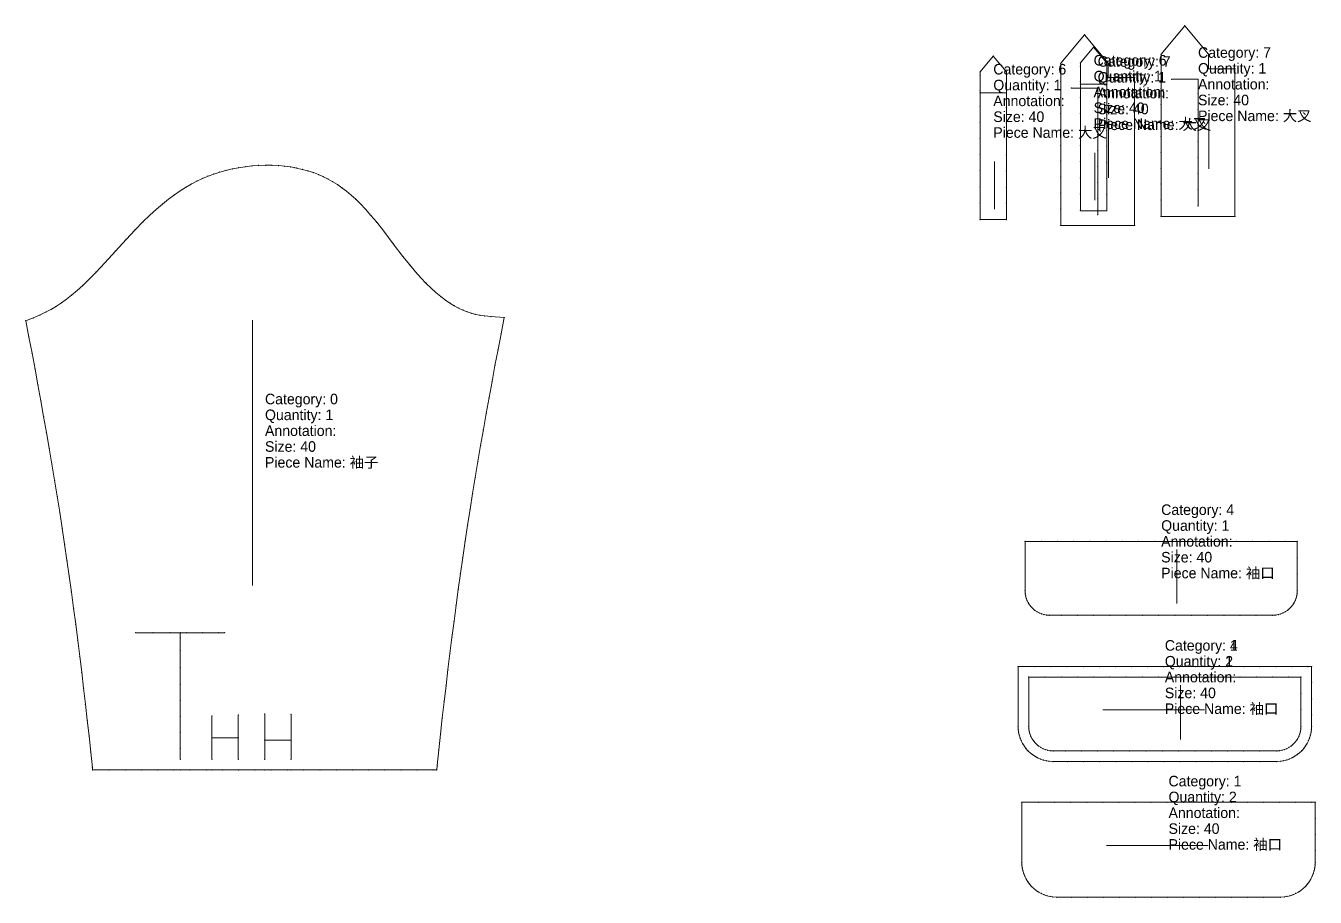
# Model space of a CAD drawing. Extents: x -2456 to 164, y -6201 to 32.
# Drawn here: x -2394 to -1173, y -6201 to -5376 of the extents above; entities that cross this region are included whole.
import ezdxf

# ---------------------------------------------------------------- set-up
doc = ezdxf.new("R2010")
doc.units = 0
for name, color, linetype, lineweight, true_color in [('1', 7, 'ByLayer', 5, 0xffffff), ('13', 7, 'ByLayer', 5, 0xffffff), ('2', 7, 'ByLayer', 5, 0xffffff), ('3', 7, 'ByLayer', 5, 0xffffff), ('4', 7, 'ByLayer', 5, 0xffffff), ('7', 7, 'ByLayer', 5, 0xffffff), ('8', 7, 'ByLayer', 5, 0xffffff)]:
    doc.layers.add(name, color=color, linetype=linetype, lineweight=lineweight, true_color=true_color)
doc.styles.add('textstyle21', font='')
doc.styles.add('textstyle22', font='')
doc.styles.add('textstyle23', font='')
doc.styles.add('textstyle24', font='')
doc.styles.add('textstyle25', font='')
doc.styles.add('textstyle26', font='')
doc.styles.add('textstyle27', font='')
doc.styles.add('textstyle28', font='')
doc.styles.add('textstyle29', font='')
doc.styles.add('textstyle30', font='')
doc.styles.add('textstyle82', font='')
doc.styles.add('textstyle83', font='')
doc.styles.add('textstyle84', font='')
doc.styles.add('textstyle85', font='')
doc.styles.add('textstyle86', font='')
doc.styles.add('textstyle87', font='')
doc.styles.add('textstyle88', font='')
doc.styles.add('textstyle89', font='')
doc.styles.add('textstyle90', font='')
doc.styles.add('textstyle91', font='')
doc.styles.add('textstyle92', font='')
doc.styles.add('textstyle93', font='')
doc.styles.add('textstyle94', font='')
doc.styles.add('textstyle95', font='')
doc.styles.add('textstyle96', font='')
doc.styles.get('textstyle21').set_extended_font_data('textstyle500')
doc.styles.get('textstyle22').set_extended_font_data('textstyle501')
doc.styles.get('textstyle23').set_extended_font_data('textstyle498')
doc.styles.get('textstyle24').set_extended_font_data('textstyle499')
doc.styles.get('textstyle25').set_extended_font_data('textstyle502')
doc.styles.get('textstyle26').set_extended_font_data('textstyle495')
doc.styles.get('textstyle27').set_extended_font_data('textstyle493')
doc.styles.get('textstyle28').set_extended_font_data('textstyle494')
doc.styles.get('textstyle29').set_extended_font_data('textstyle496')
doc.styles.get('textstyle30').set_extended_font_data('textstyle497')
doc.styles.get('textstyle82').set_extended_font_data('textstyle6')
doc.styles.get('textstyle83').set_extended_font_data('textstyle9')
doc.styles.get('textstyle84').set_extended_font_data('textstyle5')
doc.styles.get('textstyle85').set_extended_font_data('textstyle7')
doc.styles.get('textstyle86').set_extended_font_data('textstyle8')
doc.styles.get('textstyle87').set_extended_font_data('textstyle113')
doc.styles.get('textstyle88').set_extended_font_data('textstyle114')
doc.styles.get('textstyle89').set_extended_font_data('textstyle111')
doc.styles.get('textstyle90').set_extended_font_data('textstyle112')
doc.styles.get('textstyle91').set_extended_font_data('textstyle110')
doc.styles.get('textstyle92').set_extended_font_data('textstyle118')
doc.styles.get('textstyle93').set_extended_font_data('textstyle119')
doc.styles.get('textstyle94').set_extended_font_data('textstyle116')
doc.styles.get('textstyle95').set_extended_font_data('textstyle117')
doc.styles.get('textstyle96').set_extended_font_data('textstyle115')

# ---------------------------------------------------------------- blocks, each defined once
blk = doc.blocks.new('袖子-40')
at = {"layer": '1'}
blk.add_lwpolyline([(-1247.146835, -3153.808594), (-1247.371633, -3151.626507), (-1248.92003, -3136.812307), (-1250.551873, -3121.576785), (-1252.188976, -3106.770925), (-1253.916634, -3091.591608), (-1255.682109, -3076.444991), (-1257.491397, -3061.275238), (-1259.326593, -3046.244645), (-1261.221759, -3031.085451), (-1263.190252, -3015.712696), (-1265.177702, -3000.565248), (-1267.229141, -2985.314283), (-1269.318072, -2970.180477), (-1271.463901, -2955.054607), (-1273.669146, -2939.952771), (-1275.940801, -2924.84523), (-1278.316934, -2909.499746), (-1280.719768, -2894.41261), (-1283.181398, -2879.334944), (-1285.731317, -2864.054661), (-1288.295417, -2848.994062), (-1290.908708, -2833.928956), (-1293.564265, -2818.884258), (-1296.214856, -2804.102705), (-1298.9516, -2789.072488), (-1301.734179, -2774.050761), (-1304.578127, -2758.971001), (-1307.502337, -2743.681937), (-1310.489502, -2728.250732), (-1303.466844, -2725.485904), (-1296.984358, -2722.660443), (-1291.227816, -2719.893841), (-1286.253796, -2717.236909), (-1281.495975, -2714.414292), (-1276.785143, -2711.322283), (-1271.964373, -2707.849797), (-1267.020413, -2703.97814), (-1261.85797, -2699.613701), (-1256.49169, -2694.747707), (-1250.598188, -2689.055479), (-1243.834817, -2682.150622), (-1235.722921, -2673.474282), (-1235.691605, -2673.440247), (-1225.532539, -2662.249436), (-1215.428562, -2651.161533), (-1206.867098, -2642.058742), (-1199.544277, -2634.611047), (-1192.983017, -2628.269002), (-1186.781589, -2622.605104), (-1180.986162, -2617.630727), (-1175.233813, -2613.015606), (-1169.71788, -2608.901881), (-1164.32248, -2605.178429), (-1159.126623, -2601.87498), (-1153.634828, -2598.684194), (-1148.377053, -2595.917113), (-1143.095233, -2593.418132), (-1137.809429, -2591.189815), (-1132.386795, -2589.174876), (-1126.733783, -2587.346929), (-1120.861625, -2585.718478), (-1114.87591, -2584.322497), (-1108.868448, -2583.174419), (-1102.587676, -2582.23218), (-1096.274478, -2581.540939), (-1089.974242, -2581.099114), (-1083.626438, -2580.899678), (-1077.169369, -2580.948313), (-1071.030075, -2581.243147), (-1065.114529, -2581.776817), (-1059.428526, -2582.538729), (-1056.183014, -2583.0896), (-1053.958006, -2583.518075), (-1048.482638, -2584.755369), (-1043.150088, -2586.220483), (-1037.987906, -2587.902024), (-1033.09923, -2589.756036), (-1028.502893, -2591.759237), (-1024.056588, -2593.963091), (-1019.592617, -2596.458345), (-1015.249175, -2599.170324), (-1010.929227, -2602.157896), (-1006.527628, -2605.509463), (-1002.188374, -2609.126283), (-997.787077, -2613.116956), (-993.270565, -2617.548908), (-988.483957, -2622.608784), (-983.419106, -2628.3431), (-977.922103, -2634.959403), (-971.327418, -2643.326514), (-962.239581, -2655.278879), (-953.091347, -2667.250903), (-946.709929, -2675.261263), (-941.10111, -2681.92959), (-935.908992, -2687.729643), (-931.617126, -2692.23175), (-931.032815, -2692.823601), (-926.333847, -2697.39439), (-921.836163, -2701.445427), (-917.25913, -2705.234405), (-912.842869, -2708.564274), (-908.626449, -2711.440989), (-904.516644, -2713.95761), (-900.365616, -2716.209668), (-896.364127, -2718.103879), (-892.334915, -2719.736527), (-888.267709, -2721.105722), (-884.35007, -2722.159485), (-880.187052, -2723.01249), (-875.523395, -2723.692733), (-869.687607, -2724.246598), (-857.195816, -2725.210876), (-860.145434, -2740.515738), (-863.03544, -2755.563799), (-865.893062, -2770.618035), (-868.712557, -2785.76225), (-871.465841, -2800.835995), (-874.194401, -2816.011073), (-876.86626, -2831.099419), (-879.524124, -2846.369458), (-882.104191, -2861.473768), (-884.659644, -2876.734323), (-887.138072, -2891.855664), (-889.558504, -2906.986371), (-891.889094, -2921.960191), (-894.17991, -2937.111152), (-896.431003, -2952.445664), (-898.59352, -2967.615421), (-900.69795, -2982.793314), (-902.708365, -2997.672184), (-904.710912, -3012.863859), (-906.685807, -3028.217111), (-908.595026, -3043.42072), (-910.471115, -3058.72174), (-912.292807, -3073.936104), (-914.073349, -3089.155425), (-915.828354, -3104.514231), (-917.519582, -3119.743696), (-919.14042, -3134.820822), (-920.685331, -3149.555985), (-921.12442, -3153.808594), (-924.639738, -3153.808594), (-939.655103, -3153.808594), (-954.84011, -3153.808594), (-970.286508, -3153.808594), (-985.679701, -3153.808594), (-1000.960841, -3153.808594), (-1016.354026, -3153.808594), (-1031.795993, -3153.808594), (-1047.189192, -3153.808594), (-1059.135666, -3153.808594), (-1062.618756, -3153.808594), (-1078.011936, -3153.808594), (-1084.135666, -3153.808594), (-1093.423477, -3153.808594), (-1108.816656, -3153.808594), (-1109.135666, -3153.808594), (-1123.919927, -3153.808594), (-1134.135666, -3153.808594), (-1139.313109, -3153.808594), (-1154.820971, -3153.808594), (-1164.135666, -3153.808594), (-1170.214171, -3153.808594), (-1185.478178, -3153.808594), (-1200.871371, -3153.808594), (-1216.044989, -3153.808594), (-1231.522805, -3153.808594)], close=True, dxfattribs=at)
at = {"layer": '13'}
blk.add_point((-1164.135666, -3028.807983), dxfattribs=at)
at = {"layer": '2'}
for p in [(-1310.489502, -2728.250732), (-857.195816, -2725.210876), (-1206.301346, -3023.808289), (-1164.135666, -3023.808289), (-1121.970139, -3023.808289), (-1134.135666, -3102.624512), (-1109.135666, -3101.573792), (-1084.135666, -3100.643921), (-1059.135666, -3101.009216), (-1134.135666, -3123.216553), (-1109.135666, -3123.216553), (-1084.135666, -3125.554199), (-1059.135666, -3125.554199), (-1164.135666, -3143.808594), (-1134.135666, -3143.808594), (-1109.135666, -3143.808594), (-1084.135666, -3143.808594), (-1059.135666, -3143.808594), (-1247.146835, -3153.808594), (-921.12442, -3153.808594)]:
    blk.add_point(p, dxfattribs=at)
at = {"layer": '3'}
for p in [(-1132.386795, -2589.174876), (-1126.733783, -2587.346929), (-1120.861625, -2585.718478), (-1114.87591, -2584.322497), (-1108.868448, -2583.174419), (-1102.587676, -2582.23218), (-1096.274478, -2581.540939), (-1089.974242, -2581.099114), (-1083.626438, -2580.899678), (-1077.169369, -2580.948313), (-1071.030075, -2581.243147), (-1065.114529, -2581.776817), (-1059.428526, -2582.538729), (-1056.183014, -2583.0896), (-1053.958006, -2583.518075), (-1048.482638, -2584.755369), (-1043.150088, -2586.220483), (-1037.987906, -2587.902024), (-1033.09923, -2589.756036), (-1159.126623, -2601.87498), (-1153.634828, -2598.684194), (-1148.377053, -2595.917113), (-1143.095233, -2593.418132), (-1137.809429, -2591.189815), (-1028.502893, -2591.759237), (-1024.056588, -2593.963091), (-1019.592617, -2596.458345), (-1015.249175, -2599.170324), (-1010.929227, -2602.157896), (-1175.233813, -2613.015606), (-1169.71788, -2608.901881), (-1164.32248, -2605.178429), (-1006.527628, -2605.509463), (-1002.188374, -2609.126283), (-997.787077, -2613.116956), (-1186.781589, -2622.605104), (-1180.986162, -2617.630727), (-993.270565, -2617.548908), (-988.483957, -2622.608784), (-1199.544277, -2634.611047), (-1192.983017, -2628.269002), (-983.419106, -2628.3431), (-977.922103, -2634.959403), (-1215.428562, -2651.161533), (-1206.867098, -2642.058742), (-971.327418, -2643.326514), (-1225.532539, -2662.249436), (-962.239581, -2655.278879), (-1235.722921, -2673.474282), (-1235.691605, -2673.440247), (-953.091347, -2667.250903), (-946.709929, -2675.261263), (-1243.834817, -2682.150622), (-941.10111, -2681.92959), (-935.908992, -2687.729643), (-1261.85797, -2699.613701), (-1256.49169, -2694.747707), (-1250.598188, -2689.055479), (-931.617126, -2692.23175), (-931.032815, -2692.823601), (-926.333847, -2697.39439), (-1276.785143, -2711.322283), (-1271.964373, -2707.849797), (-1267.020413, -2703.97814), (-921.836163, -2701.445427), (-917.25913, -2705.234405), (-912.842869, -2708.564274), (-908.626449, -2711.440989), (-1296.984358, -2722.660443), (-1291.227816, -2719.893841), (-1286.253796, -2717.236909), (-1281.495975, -2714.414292), (-904.516644, -2713.95761), (-900.365616, -2716.209668), (-896.364127, -2718.103879), (-892.334915, -2719.736527), (-888.267709, -2721.105722), (-884.35007, -2722.159485), (-880.187052, -2723.01249), (-875.523395, -2723.692733), (-869.687607, -2724.246598), (-1303.466844, -2725.485904), (-1307.502337, -2743.681937), (-860.145434, -2740.515738), (-1304.578127, -2758.971001), (-863.03544, -2755.563799), (-865.893062, -2770.618035), (-1301.734179, -2774.050761), (-1298.9516, -2789.072488), (-868.712557, -2785.76225), (-1296.214856, -2804.102705), (-871.465841, -2800.835995), (-1293.564265, -2818.884258), (-874.194401, -2816.011073), (-1290.908708, -2833.928956), (-876.86626, -2831.099419), (-879.524124, -2846.369458), (-1288.295417, -2848.994062), (-1285.731317, -2864.054661), (-882.104191, -2861.473768), (-1283.181398, -2879.334944), (-884.659644, -2876.734323), (-1280.719768, -2894.41261), (-887.138072, -2891.855664), (-889.558504, -2906.986371), (-1278.316934, -2909.499746), (-1275.940801, -2924.84523), (-891.889094, -2921.960191), (-1273.669146, -2939.952771), (-894.17991, -2937.111152), (-1271.463901, -2955.054607), (-896.431003, -2952.445664), (-898.59352, -2967.615421), (-1269.318072, -2970.180477), (-1267.229141, -2985.314283), (-900.69795, -2982.793314), (-1265.177702, -3000.565248), (-902.708365, -2997.672184), (-1263.190252, -3015.712696), (-904.710912, -3012.863859), (-1190.041441, -3023.808289), (-1173.937882, -3023.808289), (-1158.223577, -3023.808289), (-1143.250464, -3023.808289), (-1128.035031, -3023.808289), (-906.685807, -3028.217111), (-1261.221759, -3031.085451), (-1164.135666, -3040.493815), (-1259.326593, -3046.244645), (-908.595026, -3043.42072), (-1257.491397, -3061.275238), (-1164.135666, -3056.598899), (-910.471115, -3058.72174), (-1255.682109, -3076.444991), (-1164.135666, -3072.617006), (-912.292807, -3073.936104), (-1164.135666, -3088.023882), (-914.073349, -3089.155425), (-1253.916634, -3091.591608), (-1164.135666, -3103.181744), (-1252.188976, -3106.770925), (-915.828354, -3104.514231), (-1250.551873, -3121.576785), (-1164.135666, -3118.359426), (-917.519582, -3119.743696), (-1248.92003, -3136.812307), (-1164.135666, -3133.577298), (-919.14042, -3134.820822), (-1247.371633, -3151.626507), (-920.685331, -3149.555985), (-1231.522805, -3153.808594), (-1216.044989, -3153.808594), (-1200.871371, -3153.808594), (-1185.478178, -3153.808594), (-1170.214171, -3153.808594), (-1164.135666, -3153.808594), (-1154.820971, -3153.808594), (-1139.313109, -3153.808594), (-1134.135666, -3153.808594), (-1123.919927, -3153.808594), (-1109.135666, -3153.808594), (-1108.816656, -3153.808594), (-1093.423477, -3153.808594), (-1084.135666, -3153.808594), (-1078.011936, -3153.808594), (-1062.618756, -3153.808594), (-1059.135666, -3153.808594), (-1047.189192, -3153.808594), (-1031.795993, -3153.808594), (-1016.354026, -3153.808594), (-1000.960841, -3153.808594), (-985.679701, -3153.808594), (-970.286508, -3153.808594), (-954.84011, -3153.808594), (-939.655103, -3153.808594), (-924.639738, -3153.808594)]:
    blk.add_point(p, dxfattribs=at)
at = {"layer": '4'}
for p in [(-1056.183014, -2583.0896), (-1235.691605, -2673.440247), (-931.617126, -2692.23175), (-1164.135666, -3153.808594), (-1134.135666, -3153.808594), (-1109.135666, -3153.808594), (-1084.135666, -3153.808594), (-1059.135666, -3153.808594)]:
    blk.add_point(p, dxfattribs=at)
at = {"layer": '7'}
blk.add_line((-1095.743942, -2978.99231), (-1095.743942, -2727.770386), dxfattribs=at)
at = {"layer": '8'}
for points in [[(-1206.301346, -3023.808289), (-1190.041441, -3023.808289), (-1173.937882, -3023.808289), (-1158.223577, -3023.808289), (-1143.250464, -3023.808289), (-1128.035031, -3023.808289), (-1121.970139, -3023.808289)], [(-1164.135666, -3023.808289), (-1164.135666, -3040.493815), (-1164.135666, -3056.598899), (-1164.135666, -3072.617006), (-1164.135666, -3088.023882), (-1164.135666, -3103.181744), (-1164.135666, -3118.359426), (-1164.135666, -3133.577298), (-1164.135666, -3143.808594)], [(-1134.135666, -3102.624512), (-1134.135666, -3143.808594)], [(-1109.135666, -3101.573792), (-1109.135666, -3143.808594)], [(-1084.135666, -3143.808594), (-1084.135666, -3100.643921)], [(-1059.135666, -3101.009216), (-1059.135666, -3143.808594)], [(-1134.135666, -3123.216553), (-1109.135666, -3123.216553)], [(-1084.135666, -3125.554199), (-1059.135666, -3125.554199)]]:
    blk.add_lwpolyline(points, dxfattribs=at)
at = {"layer": '1'}
for s, style, p in [('Category: 0', 'textstyle82', (-1083.842659, -2807.354136)), ('Quantity: 1', 'textstyle84', (-1083.842659, -2822.354136)), ('Annotation: ', 'textstyle83', (-1083.842659, -2837.354136)), ('Size: 40', 'textstyle86', (-1083.842659, -2852.354136)), ('Piece Name: 袖子', 'textstyle85', (-1083.842659, -2867.354136))]:
    blk.add_text(s, height=10, dxfattribs=dict(at, style=style)).set_placement(p)
blk = doc.blocks.new('袖口-40')
at = {"layer": '1'}
for points in [[(-764.929199, -2982.396545), (-768.009834, -2982.186969), (-770.196713, -2981.800639), (-772.512914, -2981.131702), (-774.737847, -2980.238766), (-776.869361, -2979.117931), (-778.874292, -2977.782215), (-780.72269, -2976.25535), (-782.412627, -2974.538599), (-783.916894, -2972.657298), (-785.214239, -2970.640951), (-786.301278, -2968.491922), (-787.163746, -2966.242271), (-787.791996, -2963.92689), (-788.14517, -2961.686428), (-788.309631, -2958.990479), (-788.309631, -2912.396545), (-772.838662, -2912.396545), (-757.396283, -2912.396545), (-742.36491, -2912.396545), (-726.837831, -2912.396545), (-711.534346, -2912.396545), (-696.007271, -2912.396545), (-680.691188, -2912.396545), (-665.164115, -2912.396545), (-649.887878, -2912.396545), (-634.360802, -2912.396545), (-618.842841, -2912.396545), (-603.31574, -2912.396545), (-588.057021, -2912.396545), (-572.52994, -2912.396545), (-557.254357, -2912.396545), (-541.938494, -2912.396545), (-530.309753, -2912.396545), (-530.309753, -2928.14329), (-530.309753, -2943.310784), (-530.309753, -2959.017944), (-530.472543, -2961.686437), (-530.825727, -2963.926883), (-531.453991, -2966.242266), (-532.316456, -2968.49192), (-533.403438, -2970.640951), (-534.700747, -2972.657298), (-536.205121, -2974.538601), (-537.895084, -2976.255351), (-539.743383, -2977.782256), (-541.748321, -2979.118093), (-543.879888, -2980.238954), (-546.104826, -2981.13177), (-548.421014, -2981.800644), (-550.60788, -2982.186969), (-553.688507, -2982.396545), (-569.386893, -2982.396545), (-584.495475, -2982.396545), (-599.891564, -2982.396545), (-615.383227, -2982.396545), (-630.68632, -2982.396545), (-646.177971, -2982.396545), (-661.637963, -2982.396545), (-677.129625, -2982.396545), (-692.621285, -2982.396545), (-707.651073, -2982.396545), (-723.14274, -2982.396545), (-738.36532, -2982.396545), (-753.442702, -2982.396545)], [(-761.801605, -3120.968628), (-765.545423, -3120.707988), (-768.252005, -3120.272029), (-770.987636, -3119.577574), (-773.75163, -3118.615804), (-776.381659, -3117.440157), (-778.890044, -3116.047481), (-781.241634, -3114.464332), (-783.471011, -3112.669805), (-785.52523, -3110.704705), (-787.416801, -3108.556929), (-789.116425, -3106.256975), (-790.606498, -3103.831199), (-791.878578, -3101.297731), (-792.942494, -3098.635786), (-793.785366, -3095.870305), (-794.355273, -3093.172143), (-794.689438, -3090.396257), (-794.825821, -3087.826843), (-794.825821, -3030.968628), (-778.975834, -3030.968628), (-763.675823, -3030.968628), (-748.51246, -3030.968628), (-733.212465, -3030.968628), (-717.954016, -3030.968628), (-702.654014, -3030.968628), (-687.573439, -3030.968628), (-672.273462, -3030.968628), (-657.180296, -3030.968628), (-641.880307, -3030.968628), (-626.826974, -3030.968628), (-611.526966, -3030.968628), (-596.231937, -3030.968628), (-580.93193, -3030.968628), (-565.896086, -3030.968628), (-550.596073, -3030.968628), (-535.296082, -3030.968628), (-520.178851, -3030.968628), (-516.825905, -3030.968628), (-516.825905, -3046.428094), (-516.825905, -3061.714787), (-516.825905, -3076.901393), (-516.825905, -3087.861328), (-516.960846, -3090.397426), (-517.294984, -3093.173429), (-517.865223, -3095.871855), (-518.708363, -3098.637728), (-519.772749, -3101.30042), (-521.04372, -3103.831561), (-522.534005, -3106.257501), (-524.233845, -3108.557677), (-526.126148, -3110.706184), (-528.181125, -3112.671719), (-530.411197, -3114.466521), (-532.760809, -3116.048019), (-535.269818, -3117.440623), (-537.899614, -3118.615842), (-540.663325, -3119.577615), (-543.400254, -3120.2726), (-546.110413, -3120.708852), (-549.848709, -3120.968628), (-565.564007, -3120.968628), (-581.011586, -3120.968628), (-596.073737, -3120.968628), (-611.135891, -3120.968628), (-626.423553, -3120.968628), (-641.485712, -3120.968628), (-656.680423, -3120.968628), (-671.742577, -3120.968628), (-687.094137, -3120.968628), (-702.156285, -3120.968628), (-717.615577, -3120.968628), (-732.677747, -3120.968628), (-747.832633, -3120.968628)]]:
    blk.add_lwpolyline(points, close=True, dxfattribs=at)
at = {"layer": '2'}
for p in [(-788.309631, -2912.396545), (-530.309753, -2912.396545), (-788.309631, -2958.990479), (-530.309753, -2959.017944), (-764.929199, -2982.396545), (-553.688507, -2982.396545), (-794.825821, -3030.968628), (-516.825905, -3030.968628), (-794.825821, -3087.826843), (-516.825905, -3087.861328), (-761.801605, -3120.968628), (-549.848709, -3120.968628)]:
    blk.add_point(p, dxfattribs=at)
at = {"layer": '3'}
for p in [(-772.838662, -2912.396545), (-757.396283, -2912.396545), (-742.36491, -2912.396545), (-726.837831, -2912.396545), (-711.534346, -2912.396545), (-696.007271, -2912.396545), (-680.691188, -2912.396545), (-665.164115, -2912.396545), (-649.887878, -2912.396545), (-634.360802, -2912.396545), (-618.842841, -2912.396545), (-603.31574, -2912.396545), (-588.057021, -2912.396545), (-572.52994, -2912.396545), (-557.254357, -2912.396545), (-541.938494, -2912.396545), (-530.309753, -2928.14329), (-530.309753, -2943.310784), (-788.14517, -2961.686428), (-787.791996, -2963.92689), (-787.163746, -2966.242271), (-786.301278, -2968.491922), (-532.316456, -2968.49192), (-531.453991, -2966.242266), (-530.825727, -2963.926883), (-530.472543, -2961.686437), (-785.214239, -2970.640951), (-783.916894, -2972.657298), (-782.412627, -2974.538599), (-780.72269, -2976.25535), (-778.874292, -2977.782215), (-776.869361, -2979.117931), (-774.737847, -2980.238766), (-772.512914, -2981.131702), (-546.104826, -2981.13177), (-543.879888, -2980.238954), (-541.748321, -2979.118093), (-539.743383, -2977.782256), (-537.895084, -2976.255351), (-536.205121, -2974.538601), (-534.700747, -2972.657298), (-533.403438, -2970.640951), (-770.196713, -2981.800639), (-768.009834, -2982.186969), (-753.442702, -2982.396545), (-738.36532, -2982.396545), (-723.14274, -2982.396545), (-707.651073, -2982.396545), (-692.621285, -2982.396545), (-677.129625, -2982.396545), (-661.637963, -2982.396545), (-646.177971, -2982.396545), (-630.68632, -2982.396545), (-615.383227, -2982.396545), (-599.891564, -2982.396545), (-584.495475, -2982.396545), (-569.386893, -2982.396545), (-550.60788, -2982.186969), (-548.421014, -2981.800644), (-778.975834, -3030.968628), (-763.675823, -3030.968628), (-748.51246, -3030.968628), (-733.212465, -3030.968628), (-717.954016, -3030.968628), (-702.654014, -3030.968628), (-687.573439, -3030.968628), (-672.273462, -3030.968628), (-657.180296, -3030.968628), (-641.880307, -3030.968628), (-626.826974, -3030.968628), (-611.526966, -3030.968628), (-596.231937, -3030.968628), (-580.93193, -3030.968628), (-565.896086, -3030.968628), (-550.596073, -3030.968628), (-535.296082, -3030.968628), (-520.178851, -3030.968628), (-516.825905, -3046.428094), (-516.825905, -3061.714787), (-516.825905, -3076.901393), (-794.689438, -3090.396257), (-516.960846, -3090.397426), (-794.355273, -3093.172143), (-793.785366, -3095.870305), (-792.942494, -3098.635786), (-791.878578, -3101.297731), (-519.772749, -3101.30042), (-518.708363, -3098.637728), (-517.865223, -3095.871855), (-517.294984, -3093.173429), (-790.606498, -3103.831199), (-789.116425, -3106.256975), (-787.416801, -3108.556929), (-785.52523, -3110.704705), (-783.471011, -3112.669805), (-781.241634, -3114.464332), (-530.411197, -3114.466521), (-528.181125, -3112.671719), (-526.126148, -3110.706184), (-524.233845, -3108.557677), (-522.534005, -3106.257501), (-521.04372, -3103.831561), (-778.890044, -3116.047481), (-776.381659, -3117.440157), (-773.75163, -3118.615804), (-770.987636, -3119.577574), (-768.252005, -3120.272029), (-765.545423, -3120.707988), (-747.832633, -3120.968628), (-732.677747, -3120.968628), (-717.615577, -3120.968628), (-702.156285, -3120.968628), (-687.094137, -3120.968628), (-671.742577, -3120.968628), (-656.680423, -3120.968628), (-641.485712, -3120.968628), (-626.423553, -3120.968628), (-611.135891, -3120.968628), (-596.073737, -3120.968628), (-581.011586, -3120.968628), (-565.564007, -3120.968628), (-546.110413, -3120.708852), (-543.400254, -3120.2726), (-540.663325, -3119.577615), (-537.899614, -3118.615842), (-535.269818, -3117.440623), (-532.760809, -3116.048019)]:
    blk.add_point(p, dxfattribs=at)
at = {"layer": '7'}
for p, q in [((-644.474258, -2971.40564), (-644.474258, -2920.116882)), ((-714.575958, -3072.095032), (-618.245468, -3072.095032))]:
    blk.add_line(p, q, dxfattribs=at)
at = {"layer": '1'}
for s, style, p in [('Category: 4', 'textstyle96', (-659.309692, -2887.396545)), ('Quantity: 1', 'textstyle93', (-659.309692, -2902.396545)), ('Annotation: ', 'textstyle92', (-659.309692, -2917.396545)), ('Size: 40', 'textstyle95', (-659.309692, -2932.396545)), ('Piece Name: 袖口', 'textstyle94', (-659.309692, -2947.396545)), ('Category: 1', 'textstyle91', (-655.825863, -3015.968628)), ('Quantity: 2', 'textstyle88', (-655.825863, -3030.968628)), ('Annotation: ', 'textstyle87', (-655.825863, -3045.968628)), ('Size: 40', 'textstyle90', (-655.825863, -3060.968628)), ('Piece Name: 袖口', 'textstyle89', (-655.825863, -3075.968628))]:
    blk.add_text(s, height=10, dxfattribs=dict(at, style=style)).set_placement(p)
blk = doc.blocks.new('大叉-40')
at = {"layer": '1'}
for points in [[(-675.954895, -2831.399841), (-675.954895, -2815.914606), (-675.954895, -2800.724722), (-675.954895, -2785.715688), (-675.954895, -2770.525772), (-675.954895, -2755.520319), (-675.954895, -2740.330357), (-675.954895, -2725.304596), (-675.954895, -2710.114685), (-675.954895, -2694.924764), (-675.954895, -2679.940517), (-675.954895, -2677.778931), (-653.454895, -2650.779114), (-630.954895, -2677.778931), (-630.955048, -2691.399536), (-615.548477, -2691.399536), (-605.954895, -2691.399536), (-605.954895, -2831.399841)], [(-752.381897, -2825.939331), (-752.381897, -2810.287943), (-752.381897, -2794.896455), (-752.381897, -2779.318164), (-752.381897, -2764.279148), (-752.381897, -2749.102547), (-752.381897, -2734.063473), (-752.381897, -2718.88937), (-752.381897, -2703.844622), (-752.381897, -2689.128653), (-752.381897, -2685.939026), (-739.881897, -2670.939026), (-727.381897, -2685.939026), (-727.381897, -2705.939026), (-727.381897, -2719.532102), (-727.381897, -2734.54438), (-727.381897, -2749.721924), (-727.381897, -2764.820013), (-727.381897, -2779.997485), (-727.381897, -2795.205346), (-727.381897, -2810.350143), (-727.381897, -2825.939331)]]:
    blk.add_lwpolyline(points, close=True, dxfattribs=at)
at = {"layer": '2'}
for p in [(-653.454895, -2650.779114), (-739.881897, -2670.939026), (-752.381897, -2685.939026), (-727.381897, -2685.939026), (-675.954895, -2677.778931), (-630.954895, -2677.778931), (-630.955048, -2691.399536), (-605.954895, -2691.399536), (-752.381897, -2705.939026), (-727.381897, -2705.939026), (-727.381897, -2705.939026), (-665.954895, -2701.399536), (-640.954895, -2701.399536), (-640.954895, -2701.399536), (-640.954895, -2821.399841), (-752.381897, -2825.939331), (-727.381897, -2825.939331), (-675.954895, -2831.399841), (-605.954895, -2831.399841)]:
    blk.add_point(p, dxfattribs=at)
at = {"layer": '3'}
for p in [(-675.954895, -2679.940517), (-752.381897, -2689.128653), (-675.954895, -2694.924764), (-615.548477, -2691.399536), (-752.381897, -2703.844622), (-675.954895, -2710.114685), (-752.381897, -2718.88937), (-727.381897, -2719.532102), (-640.954895, -2714.992467), (-752.381897, -2734.063473), (-727.381897, -2734.54438), (-675.954895, -2725.304596), (-640.954895, -2730.004636), (-675.954895, -2740.330357), (-640.954895, -2745.182135), (-752.381897, -2749.102547), (-727.381897, -2749.721924), (-675.954895, -2755.520319), (-640.954895, -2760.280218), (-752.381897, -2764.279148), (-727.381897, -2764.820013), (-675.954895, -2770.525772), (-752.381897, -2779.318164), (-727.381897, -2779.997485), (-640.954895, -2775.457696), (-752.381897, -2794.896455), (-727.381897, -2795.205346), (-675.954895, -2785.715688), (-640.954895, -2790.6656), (-675.954895, -2800.724722), (-640.954895, -2805.810499), (-752.381897, -2810.287943), (-727.381897, -2810.350143), (-675.954895, -2815.914606)]:
    blk.add_point(p, dxfattribs=at)
at = {"layer": '7'}
for p, q in [((-630.812225, -2786.38092), (-630.812225, -2733.959045)), ((-738.696823, -2816.084595), (-738.696823, -2771.028442))]:
    blk.add_line(p, q, dxfattribs=at)
at = {"layer": '8'}
for points in [[(-727.381897, -2705.939026), (-752.381897, -2705.939026)], [(-640.954895, -2701.399536), (-665.954895, -2701.399536)], [(-640.954895, -2821.399841), (-640.954895, -2805.810499), (-640.954895, -2790.6656), (-640.954895, -2775.457696), (-640.954895, -2760.280218), (-640.954895, -2745.182135), (-640.954895, -2730.004636), (-640.954895, -2714.992467), (-640.954895, -2701.399536)]]:
    blk.add_lwpolyline(points, dxfattribs=at)
at = {"layer": '1'}
for s, style, p in [('Category: 7', 'textstyle28', (-640.954895, -2681.089478)), ('Category: 6', 'textstyle22', (-739.881897, -2688.439178)), ('Quantity: 1', 'textstyle27', (-640.954895, -2696.089478)), ('Quantity: 1', 'textstyle21', (-739.881897, -2703.439178)), ('Annotation: ', 'textstyle24', (-739.881897, -2718.439178)), ('Annotation: ', 'textstyle30', (-640.954895, -2711.089478)), ('Size: 40', 'textstyle23', (-739.881897, -2733.439178)), ('Size: 40', 'textstyle29', (-640.954895, -2726.089478)), ('Piece Name: 大叉', 'textstyle26', (-640.954895, -2741.089478)), ('Piece Name: 大叉', 'textstyle25', (-739.881897, -2748.439178))]:
    blk.add_text(s, height=10, dxfattribs=dict(at, style=style)).set_placement(p)

msp = doc.modelspace()

# ---------------------------------------------------------------- block references
at = {"layer": '1'}
for name, p in [('大叉-40', (-642.740562, -2724.971029)), ('大叉-40', (-737.798564, -2733.439094)), ('袖子-40', (-1083.955745, -2926.991354)), ('袖口-40', (-659.30924, -2951.806002)), ('袖口-40', (-655.825406, -3080.377984))]:
    msp.add_blockref(name, p, dxfattribs=at)

doc.saveas('drawing.dxf')
